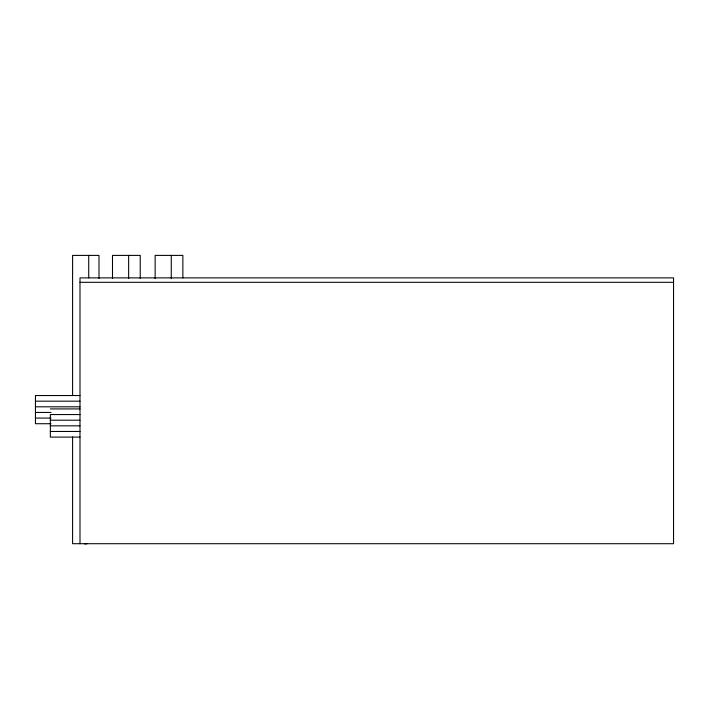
<?xml version="1.0" encoding="UTF-8"?>
<svg xmlns="http://www.w3.org/2000/svg" width="709" height="709" viewBox="0 0 709 709"><rect width="100%" height="100%" fill="white"/><g stroke="black" fill="none" stroke-linecap="round" stroke-linejoin="round"><path stroke-width="1.06" d="M79.993 282.315L673.55 282.315M79.993 395.533L35.45 395.533L35.45 423.716L51.03 423.716M35.45 401.17L79.993 401.17M35.45 406.806L79.993 406.806M50.339 408.925L79.993 408.925M35.45 412.443L51.03 412.443M79.993 414.561L50.339 414.561L50.339 437.107L79.993 437.107M35.45 418.08L51.03 418.08M50.339 420.198L79.993 420.198M50.339 425.834L79.993 425.834M50.339 431.471L79.993 431.471M84.344 543.838L86.906 543.838M182.869 277.884L182.869 255.4L155.138 255.4L155.138 278.566M171.268 255.4L171.268 278.477M140.24 278.477L140.24 255.4L112.492 255.4L112.492 278.424M128.639 255.4L128.639 278.477M98.985 278.477L98.985 255.4L72.593 255.4L72.593 395.533M88.722 255.4L88.722 277.884M79.993 543.706L79.993 277.884L673.55 277.884L673.55 543.706L72.593 543.706L72.593 436.93"/></g></svg>
